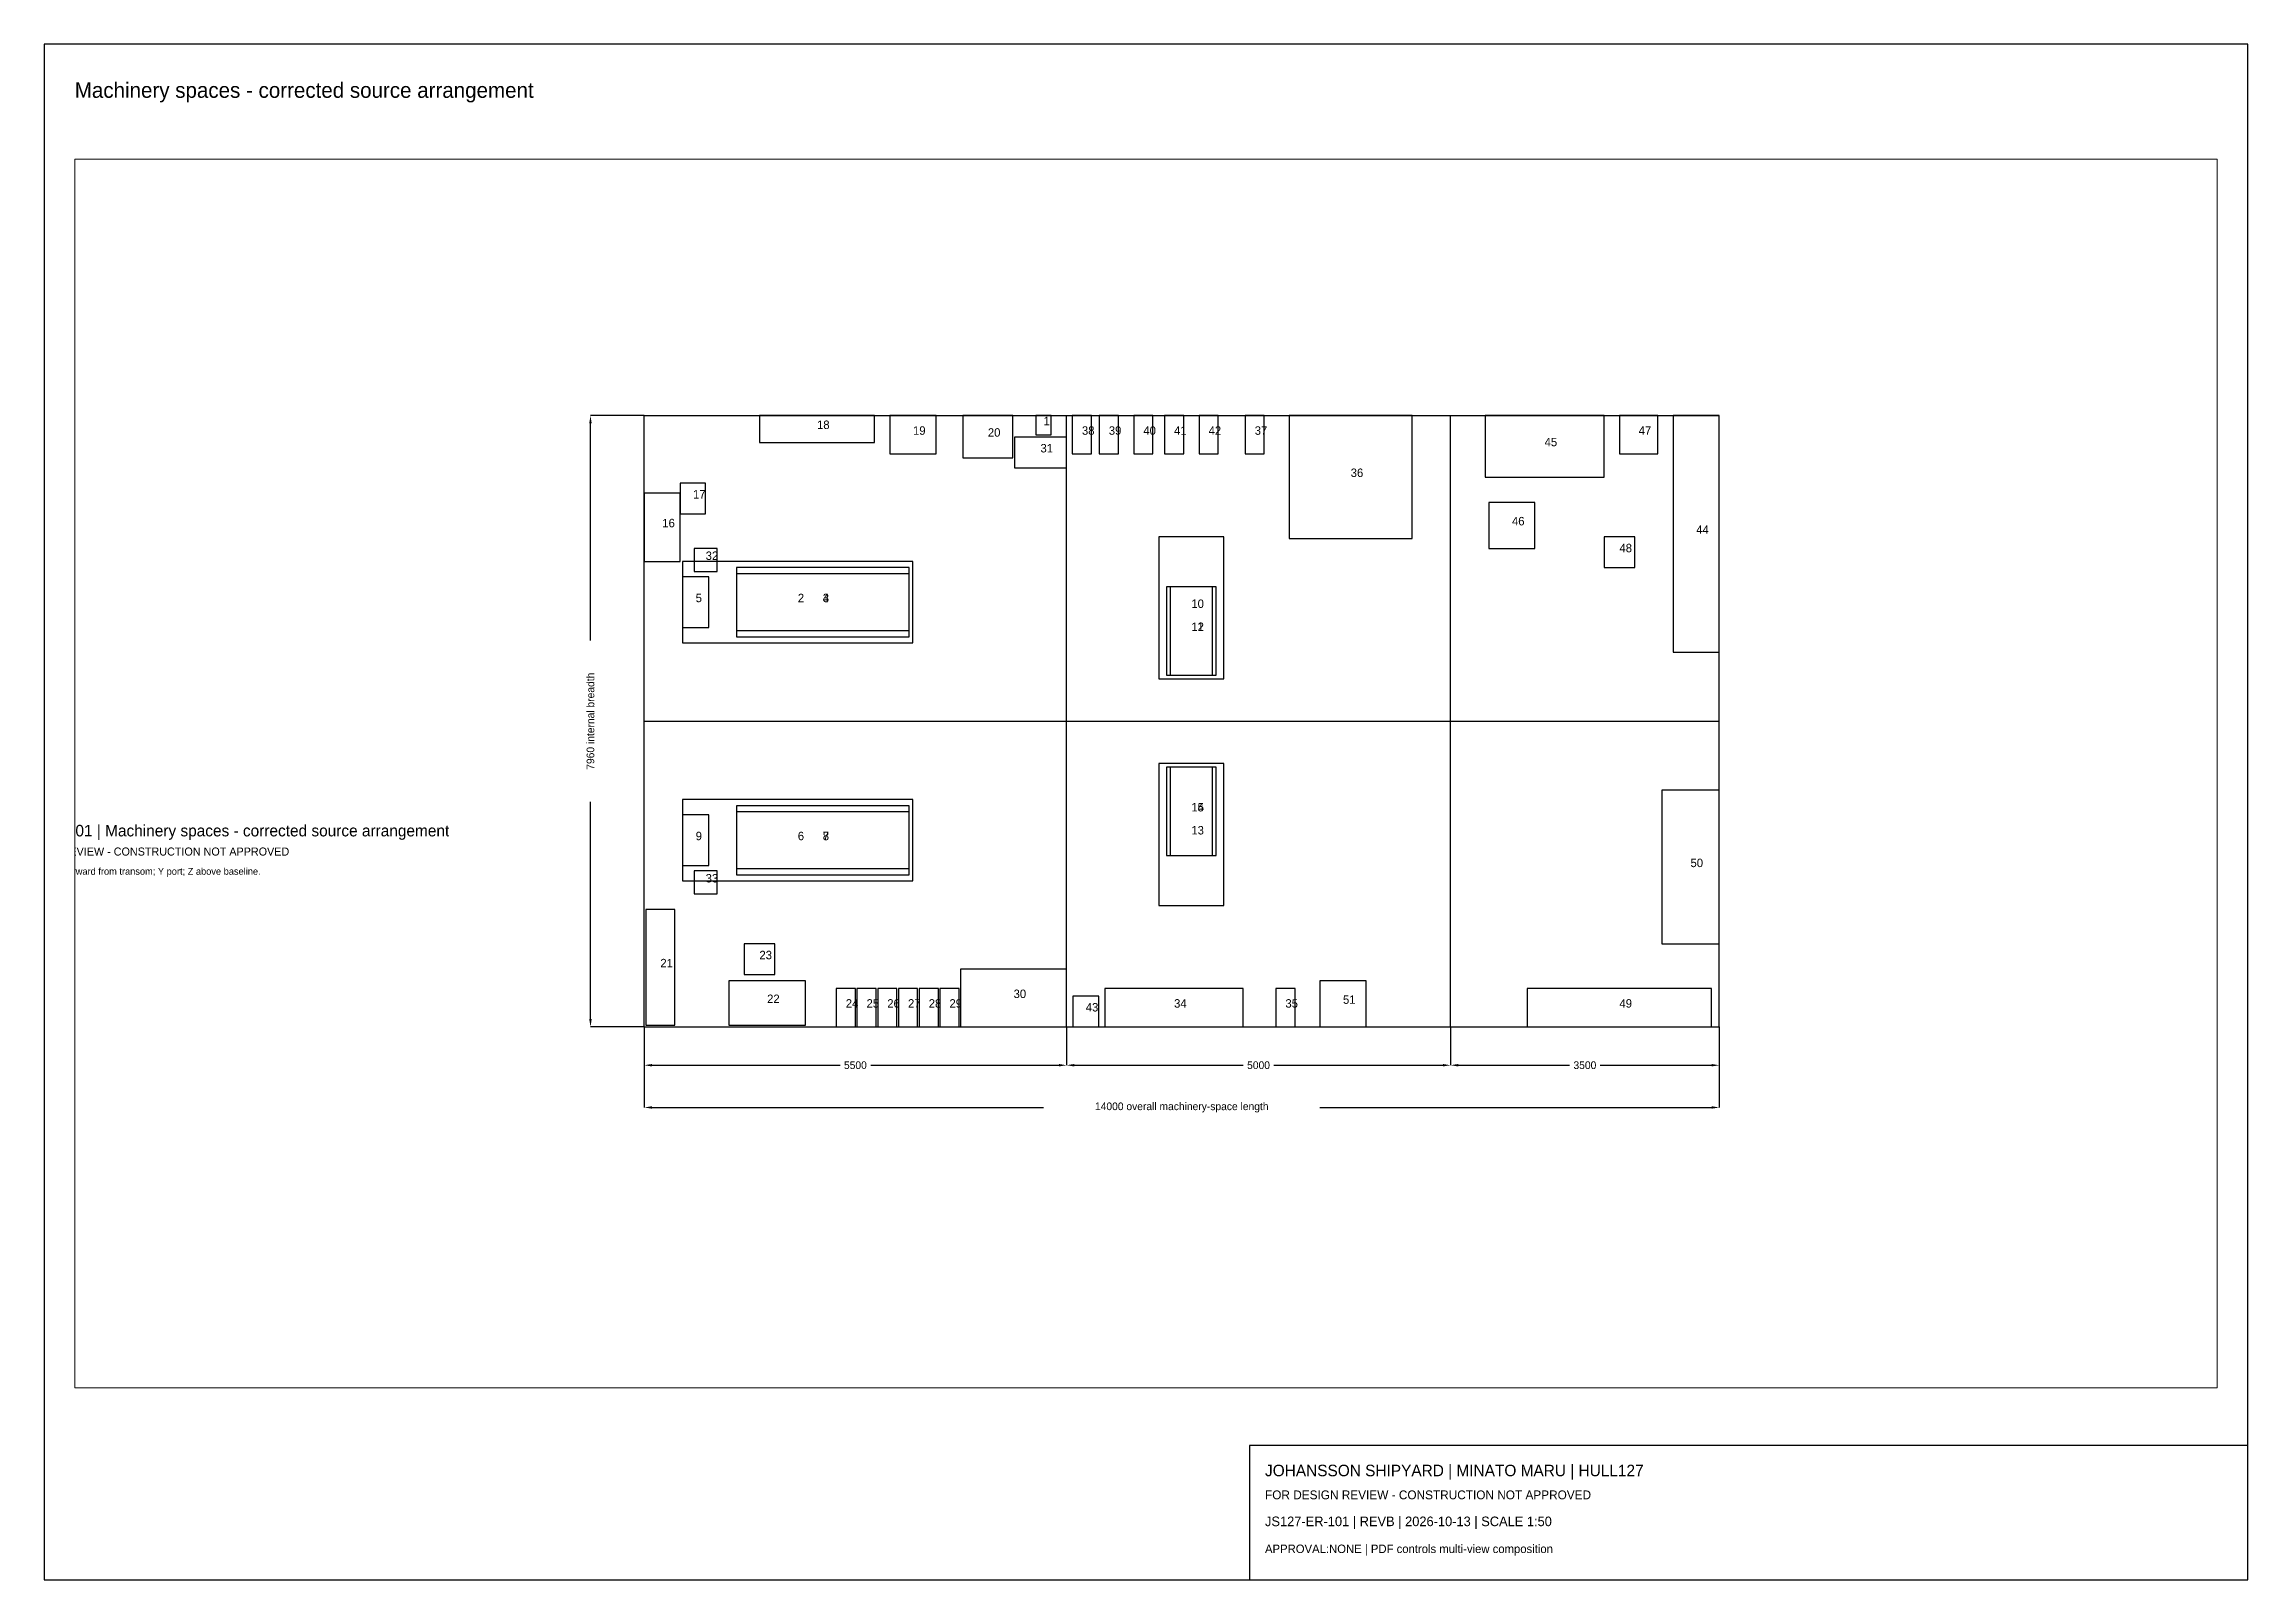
# Paper-space layout 'Layout1' of a CAD drawing. Header units: millimetres. Extents: x 10 to 584, y 10 to 410.
# The model-space entities are those that its viewports show. They can reach past a viewport. Long polylines and large blocks are cut down to what shows.
import ezdxf

# ---------------------------------------------------------------- set-up
doc = ezdxf.new("R2010")
doc.units = ezdxf.units.MM
for name, color, linetype in [('ANNOTATION', 7, 'Continuous'), ('CENTERLINE', 8, 'Continuous'), ('EQUIPMENT', 3, 'Continuous'), ('GEOMETRY', 7, 'Continuous')]:
    doc.layers.add(name, color=color, linetype=linetype)
doc.dimstyles.get("Standard").update_dxf_attribs({"dimtxt": 2.5, "dimasz": 2.5, "dimexe": 1.25, "dimexo": 0.625, "dimtad": 1, "dimcen": 2.5, "dimazin": 3, "dimtfac": 1, "dimtmove": 0, "dimatfit": 3})

# ---------------------------------------------------------------- blocks, each defined once
blk = doc.blocks.new('_CLOSEDFILLED')
at = {"color": 0, "linetype": 'BYBLOCK'}
blk.add_solid([(-1, 0.16), (0, 0), (-1, -0.16)], dxfattribs=at)
blk = doc.blocks.new('*D1')
for p, q in [((8500, -3980), (8500, -4480)), ((14000, -3980), (14000, -4480)), ((8600, -4480), (11050, -4480)), ((11450, -4480), (13900, -4480))]:
    blk.add_line(p, q)
at = {"layer": 'Defpoints'}
for p in [(8500, -3980), (14000, -3980), (8500, -4480)]:
    blk.add_point(p, dxfattribs=at)
at = {"xscale": 100, "yscale": 100, "rotation": 180}
blk.add_blockref('_CLOSEDFILLED', (8500, -4480), dxfattribs=at)
at = {"xscale": 100, "yscale": 100}
blk.add_blockref('_CLOSEDFILLED', (14000, -4480), dxfattribs=at)
at = {"insert": (11250, -4480), "char_height": 100, "attachment_point": 5}
blk.add_mtext('5500', dxfattribs=at)
blk = doc.blocks.new('*D2')
for p, q in [((14000, -3980), (14000, -4480)), ((19000, -3980), (19000, -4480)), ((14100, -4480), (16300, -4480)), ((16700, -4480), (18900, -4480))]:
    blk.add_line(p, q)
at = {"layer": 'Defpoints'}
for p in [(14000, -3980), (19000, -3980), (14000, -4480)]:
    blk.add_point(p, dxfattribs=at)
at = {"xscale": 100, "yscale": 100, "rotation": 180}
blk.add_blockref('_CLOSEDFILLED', (14000, -4480), dxfattribs=at)
at = {"xscale": 100, "yscale": 100}
blk.add_blockref('_CLOSEDFILLED', (19000, -4480), dxfattribs=at)
at = {"insert": (16500, -4480), "char_height": 100, "attachment_point": 5}
blk.add_mtext('5000', dxfattribs=at)
blk = doc.blocks.new('*D3')
for p, q in [((19000, -3980), (19000, -4480)), ((22500, -3980), (22500, -4480)), ((19100, -4480), (20550, -4480)), ((20950, -4480), (22400, -4480))]:
    blk.add_line(p, q)
at = {"layer": 'Defpoints'}
for p in [(19000, -3980), (22500, -3980), (19000, -4480)]:
    blk.add_point(p, dxfattribs=at)
at = {"xscale": 100, "yscale": 100, "rotation": 180}
blk.add_blockref('_CLOSEDFILLED', (19000, -4480), dxfattribs=at)
at = {"xscale": 100, "yscale": 100}
blk.add_blockref('_CLOSEDFILLED', (22500, -4480), dxfattribs=at)
at = {"insert": (20750, -4480), "char_height": 100, "attachment_point": 5}
blk.add_mtext('3500', dxfattribs=at)
blk = doc.blocks.new('*D4')
for p, q in [((8500, -3980), (8500, -5030)), ((22500, -3980), (22500, -5030)), ((8600, -5030), (13700, -5030)), ((17300, -5030), (22400, -5030))]:
    blk.add_line(p, q)
at = {"layer": 'Defpoints'}
for p in [(8500, -3980), (22500, -3980), (8500, -5030)]:
    blk.add_point(p, dxfattribs=at)
at = {"xscale": 100, "yscale": 100, "rotation": 180}
blk.add_blockref('_CLOSEDFILLED', (8500, -5030), dxfattribs=at)
at = {"xscale": 100, "yscale": 100}
blk.add_blockref('_CLOSEDFILLED', (22500, -5030), dxfattribs=at)
at = {"insert": (15500, -5030), "char_height": 100, "attachment_point": 5}
blk.add_mtext('14000 overall machinery-space length', dxfattribs=at)
blk = doc.blocks.new('*D5')
for p, q in [((8500, 3980), (7800, 3980)), ((7800, 1050), (7800, 3880)), ((7800, -3880), (7800, -1050)), ((8500, -3980), (7800, -3980))]:
    blk.add_line(p, q)
at = {"layer": 'Defpoints'}
for p in [(8500, 3980), (7800, -3980), (8500, -3980)]:
    blk.add_point(p, dxfattribs=at)
at = {"xscale": 100, "yscale": 100}
for p, rotation in [((7800, 3980), 90), ((7800, -3980), 270)]:
    blk.add_blockref('_CLOSEDFILLED', p, dxfattribs=dict(at, rotation=rotation))
at = {"insert": (7800, 0), "char_height": 100, "attachment_point": 5, "rotation": 90}
blk.add_mtext('7960 internal breadth', dxfattribs=at)

msp = doc.modelspace()

# ---------------------------------------------------------------- linework, layer by layer
at = {"layer": 'CENTERLINE'}
msp.add_line((8500, 0), (22500, 0), dxfattribs=at)
at = {"layer": 'EQUIPMENT'}
for points in [[(10000, 3630), (11500, 3630), (11500, 3980), (10000, 3980)], [(11700, 3480), (12300, 3480), (12300, 3980), (11700, 3980)], [(12650, 3430), (13300, 3430), (13300, 3980), (12650, 3980)], [(13600, 3730), (13800, 3730), (13800, 3980), (13600, 3980)], [(14075, 3480), (14325, 3480), (14325, 3980), (14075, 3980)], [(14425, 3480), (14675, 3480), (14675, 3980), (14425, 3980)], [(14875, 3480), (15125, 3480), (15125, 3980), (14875, 3980)], [(15275, 3480), (15525, 3480), (15525, 3980), (15275, 3980)], [(15725, 3480), (15975, 3480), (15975, 3980), (15725, 3980)], [(16325, 3480), (16575, 3480), (16575, 3980), (16325, 3980)], [(16900, 2380), (18500, 2380), (18500, 3980), (16900, 3980)], [(19450, 3180), (21000, 3180), (21000, 3980), (19450, 3980)], [(21200, 3480), (21700, 3480), (21700, 3980), (21200, 3980)], [(21900, 900), (22500, 900), (22500, 3980), (21900, 3980)], [(13320, 3300), (14000, 3300), (14000, 3700), (13320, 3700)], [(8500, 2080), (8970, 2080), (8970, 2970), (8500, 2970)], [(8970, 2700), (9300, 2700), (9300, 3100), (8970, 3100)], [(19500, 2250), (20100, 2250), (20100, 2850), (19500, 2850)], [(15200, 550), (16050, 550), (16050, 2400), (15200, 2400)], [(21000, 2000), (21400, 2000), (21400, 2400), (21000, 2400)], [(9000, 1020), (12000, 1020), (12000, 2080), (9000, 2080)], [(9150, 1950), (9450, 1950), (9450, 2250), (9150, 2250)], [(9000, 1220), (9340, 1220), (9340, 1880), (9000, 1880)], [(9700, 1100), (11950, 1100), (11950, 2000), (9700, 2000)], [(9700, 1180), (11950, 1180), (11950, 1920), (9700, 1920)], [(15300, 600), (15950, 600), (15950, 1750), (15300, 1750)], [(15350, 600), (15900, 600), (15900, 1750), (15350, 1750)], [(15200, -2400), (16050, -2400), (16050, -550), (15200, -550)], [(15300, -1750), (15950, -1750), (15950, -600), (15300, -600)], [(15350, -1750), (15900, -1750), (15900, -600), (15350, -600)], [(9000, -2080), (12000, -2080), (12000, -1020), (9000, -1020)], [(9700, -2000), (11950, -2000), (11950, -1100), (9700, -1100)], [(21750, -2900), (22500, -2900), (22500, -900), (21750, -900)], [(9000, -1880), (9340, -1880), (9340, -1220), (9000, -1220)], [(9700, -1920), (11950, -1920), (11950, -1180), (9700, -1180)], [(9150, -2250), (9450, -2250), (9450, -1950), (9150, -1950)], [(8520, -3960), (8900, -3960), (8900, -2450), (8520, -2450)], [(9800, -3300), (10200, -3300), (10200, -2900), (9800, -2900)], [(9600, -3960), (10600, -3960), (10600, -3380), (9600, -3380)], [(12620, -3980), (14000, -3980), (14000, -3230), (12620, -3230)], [(17300, -3980), (17900, -3980), (17900, -3380), (17300, -3380)], [(11000, -3980), (11250, -3980), (11250, -3480), (11000, -3480)], [(11270, -3980), (11520, -3980), (11520, -3480), (11270, -3480)], [(11540, -3980), (11790, -3980), (11790, -3480), (11540, -3480)], [(11810, -3980), (12060, -3980), (12060, -3480), (11810, -3480)], [(12080, -3980), (12330, -3980), (12330, -3480), (12080, -3480)], [(12350, -3980), (12600, -3980), (12600, -3480), (12350, -3480)], [(14080, -3980), (14420, -3980), (14420, -3580), (14080, -3580)], [(14500, -3980), (16300, -3980), (16300, -3480), (14500, -3480)], [(16725, -3980), (16975, -3980), (16975, -3480), (16725, -3480)], [(20000, -3980), (22400, -3980), (22400, -3480), (20000, -3480)]]:
    msp.add_lwpolyline(points, close=True, dxfattribs=at)
at = {"layer": 'GEOMETRY'}
for p, q in [((8500, 3980), (14000, 3980)), ((8500, -3980), (8500, 3980)), ((14000, 3980), (19000, 3980)), ((14000, -3980), (14000, 3980)), ((19000, 3980), (22500, 3980)), ((19000, -3980), (19000, 3980)), ((22500, -3980), (22500, 3980)), ((8500, -3980), (14000, -3980)), ((14000, -3980), (19000, -3980)), ((19000, -3980), (22500, -3980))]:
    msp.add_line(p, q, dxfattribs=at)

# ---------------------------------------------------------------- texts
at = {"layer": 'ANNOTATION'}
for s, height, p in [('18', 110, (10750, 3805)), ('19', 110, (12000, 3730)), ('20', 110, (12975, 3705)), ('1', 110, (13700, 3855)), ('38', 110, (14200, 3730)), ('39', 110, (14550, 3730)), ('40', 110, (15000, 3730)), ('41', 110, (15400, 3730)), ('42', 110, (15850, 3730)), ('37', 110, (16450, 3730)), ('47', 110, (21450, 3730)), ('31', 110, (13660, 3500)), ('45', 110, (20225, 3580)), ('36', 110, (17700, 3180)), ('17', 110, (9135, 2900)), ('16', 110, (8735, 2525)), ('46', 110, (19800, 2550)), ('48', 110, (21200, 2200)), ('44', 110, (22200, 2440)), ('32', 110, (9300, 2100)), ('5', 110, (9170, 1550)), ('2', 110, (10500, 1550)), ('4', 110, (10825, 1550)), ('3', 110, (10825, 1550)), ('10', 110, (15625, 1475)), ('12', 110, (15625, 1175)), ('11', 110, (15625, 1175)), ('14', 110, (15625, -1175)), ('15', 110, (15625, -1175)), ('JS127-ER-101 | Machinery spaces - corrected source arrangement', 150, (0, -1500)), ('13', 110, (15625, -1475)), ('FOR DESIGN REVIEW - CONSTRUCTION NOT APPROVED', 105, (0, -1750)), ('9', 110, (9170, -1550)), ('6', 110, (10500, -1550)), ('8', 110, (10825, -1550)), ('7', 110, (10825, -1550)), ('CAD units mm. X forward from transom; Y port; Z above baseline.', 90, (0, -2000)), ('33', 110, (9300, -2100)), ('50', 110, (22125, -1900)), ('21', 110, (8710, -3205)), ('23', 110, (10000, -3100)), ('22', 110, (10100, -3670)), ('24', 110, (11125, -3730)), ('25', 110, (11395, -3730)), ('26', 110, (11665, -3730)), ('27', 110, (11935, -3730)), ('28', 110, (12205, -3730)), ('29', 110, (12475, -3730)), ('30', 110, (13310, -3605)), ('43', 110, (14250, -3780)), ('34', 110, (15400, -3730)), ('35', 110, (16850, -3730)), ('51', 110, (17600, -3680)), ('49', 110, (21200, -3730))]:
    msp.add_text(s, height=height, dxfattribs=at).set_placement(p)

# ---------------------------------------------------------------- dimensions: what is measured, and where the dimension line sits
dim = msp.add_linear_dim(base=(7800, -3980), p1=(8500, -3980), p2=(8500, 3980), angle=90, text='7960 internal breadth', dimstyle='Standard', override={"dimtxt": 100, "dimasz": 100})
dim.commit()
dim.dimension.update_dxf_attribs({"geometry": '*D5', "text_midpoint": (7800, 0)})
for base, p1, p2, text, picture, middle in [((8500, -4480), (8500, -3980), (14000, -3980), '5500', '*D1', (11250, -4480)), ((8500, -5030), (8500, -3980), (22500, -3980), '14000 overall machinery-space length', '*D4', (15500, -5030)), ((14000, -4480), (14000, -3980), (19000, -3980), '5000', '*D2', (16500, -4480)), ((19000, -4480), (19000, -3980), (22500, -3980), '3500', '*D3', (20750, -4480))]:
    dim = msp.add_linear_dim(base=base, p1=p1, p2=p2, text=text, dimstyle='Standard', override={"dimtxt": 100, "dimasz": 100})
    dim.commit()
    dim.dimension.update_dxf_attribs({"geometry": picture, "text_midpoint": middle})

psp = doc.layouts.get("Layout1")

# ---------------------------------------------------------------- linework, layer by layer
for points in [[(10, 10), (584, 10), (584, 410), (10, 410)], [(324, 10), (584, 10), (584, 45), (324, 45)]]:
    psp.add_lwpolyline(points, close=True)

# ---------------------------------------------------------------- texts
for s, height, p in [('Machinery spaces - corrected source arrangement', 4, (18, 396)), ('JOHANSSON SHIPYARD | MINATO MARU | HULL127', 3, (328, 37)), ('FOR DESIGN REVIEW - CONSTRUCTION NOT APPROVED', 2.3, (328, 31)), ('JS127-ER-101 | REVB | 2026-10-13 | SCALE 1:50', 2.5, (328, 24)), ('APPROVAL:NONE | PDF controls multi-view composition', 2.2, (328, 17))]:
    psp.add_text(s, height=height).set_placement(p)

# ---------------------------------------------------------------- viewports
at = {"layer": 'VIEWPORTS'}
psp.add_viewport(center=(297, 220), size=(558, 320), view_center_point=(15034.367, -682.383), view_height=16000, dxfattribs=at)

doc.saveas('drawing.dxf')
